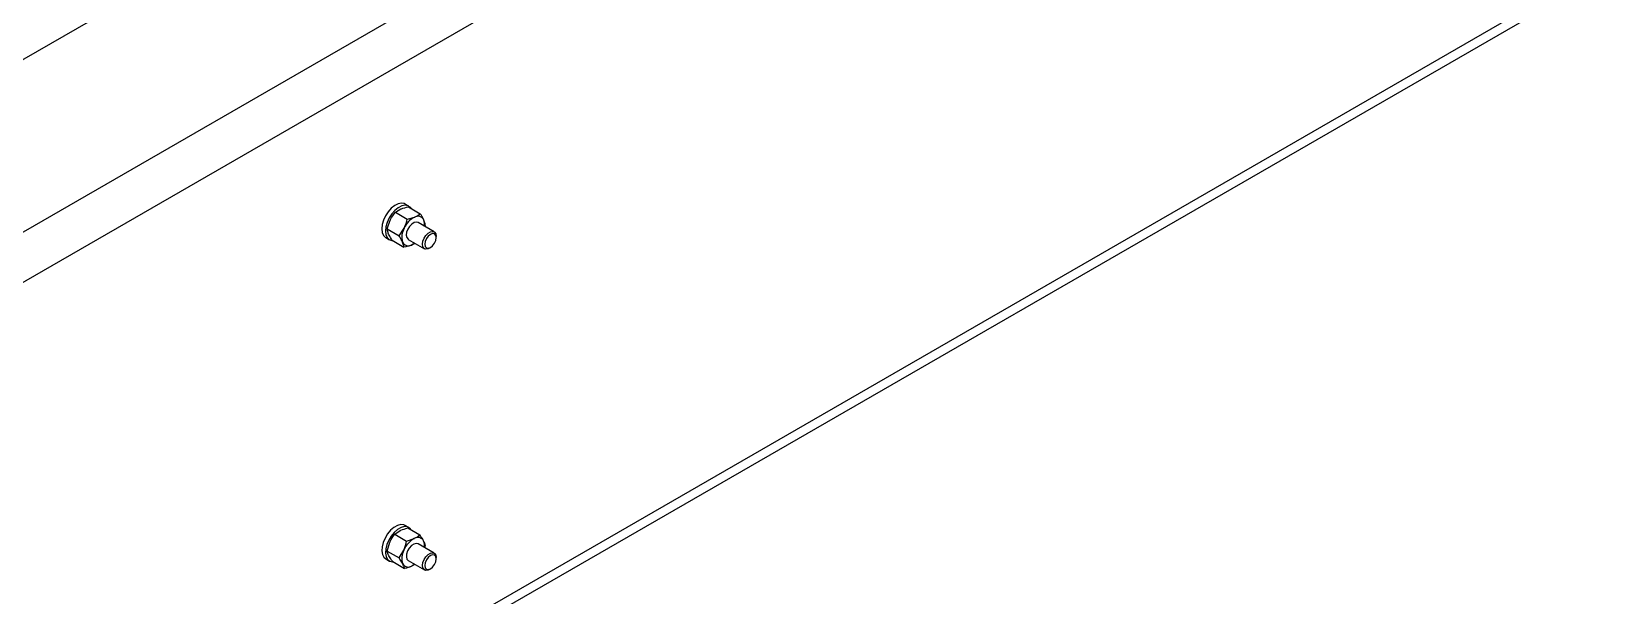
# Model space of a CAD drawing. Header units: metres. Extents: x 0 to 21025, y 0 to 14850.
# Drawn here: x 12639.6 to 13124.5, y 5040.8 to 5215.6 of the extents above; entities that cross this region are included whole.
import ezdxf

# ---------------------------------------------------------------- set-up
doc = ezdxf.new("R2010")
doc.units = ezdxf.units.M
doc.header["$LTSCALE"] = 25
doc.layers.add('SL4', color=4, linetype='Continuous')

msp = doc.modelspace()

# ---------------------------------------------------------------- linework, layer by layer
at = {"layer": 'SL4'}
for p, q in [((12230.818, 4972.404), (13167.717, 5513.264)), ((12277.116, 4945.677), (13214.015, 5486.537)), ((13220.75, 5474.871), (12283.851, 4934.011)), ((12322.386, 4772.576), (13188.743, 5272.713)), ((12322.386, 4769.354), (13188.743, 5269.491)), ((12752.232, 5159.582), (12753.937, 5160.594)), ((12756.431, 5161.457), (12755.3, 5162.111)), ((12756.273, 5161.241), (12759.955, 5159.115)), ((12749.707, 5154.42), (12750.654, 5157.183)), ((12752.232, 5159.582), (12755.914, 5157.456)), ((12755.914, 5157.456), (12758.25, 5158.104)), ((12764.219, 5153.498), (12759.245, 5156.369)), ((12761.47, 5155.613), (12761.319, 5155.172)), ((12749.301, 5151.718), (12750.432, 5151.065)), ((12749.707, 5154.42), (12753.389, 5152.294)), ((12751.222, 5150.917), (12754.904, 5148.791)), ((12753.389, 5152.294), (12754.967, 5154.693)), ((12756.245, 5151.173), (12761.22, 5148.301)), ((12758.231, 5150.027), (12757.24, 5149.439)), ((12764.841, 5151.716), (12764.841, 5152.124)), ((12762.72, 5148.45), (12763.073, 5148.654)), ((12752.028, 5059.883), (12753.746, 5061.03)), ((12752.028, 5059.883), (12755.71, 5057.757)), ((12756.431, 5061.978), (12755.3, 5062.631)), ((12755.71, 5057.757), (12758.059, 5058.54)), ((12756.094, 5061.812), (12759.776, 5059.686)), ((12749.681, 5054.671), (12750.539, 5057.459)), ((12749.681, 5054.671), (12753.363, 5052.545)), ((12753.363, 5052.545), (12754.852, 5054.969)), ((12764.219, 5054.018), (12759.245, 5056.89)), ((12761.496, 5056.403), (12761.283, 5055.713)), ((12749.301, 5052.239), (12750.432, 5051.586)), ((12751.4, 5051.387), (12755.082, 5049.262)), ((12756.245, 5051.694), (12761.22, 5048.822)), ((12758.206, 5050.562), (12757.431, 5050.044)), ((12762.72, 5048.971), (12763.073, 5049.175)), ((12764.841, 5052.237), (12764.841, 5052.645))]:
    msp.add_line(p, q, dxfattribs=at)
at = {"layer": 'SL4', "flags": 128}
for points in [[(12755.3, 5162.111), (12754.994, 5162.254), (12754.094, 5162.39), (12753.082, 5162.181), (12752.02, 5161.641), (12750.976, 5160.804), (12750.015, 5159.723), (12749.198, 5158.466), (12748.576, 5157.11), (12748.188, 5155.743), (12748.058, 5154.449), (12748.194, 5153.31), (12748.589, 5152.398), (12749.217, 5151.769), (12749.301, 5151.718)], [(12757.183, 5160.715), (12756.856, 5161.131), (12756.125, 5161.601), (12755.226, 5161.736), (12754.213, 5161.528), (12753.151, 5160.988), (12752.107, 5160.151), (12751.147, 5159.07), (12750.329, 5157.812), (12749.707, 5156.457), (12749.319, 5155.09), (12749.189, 5153.796), (12749.326, 5152.657), (12749.721, 5151.745), (12750.348, 5151.116), (12751.17, 5150.81), (12751.45, 5150.785)], [(12759.245, 5156.369), (12758.748, 5156.509), (12758.048, 5156.371), (12757.312, 5155.919), (12756.628, 5155.208), (12756.078, 5154.324), (12755.73, 5153.373), (12755.625, 5152.471), (12755.775, 5151.725), (12756.163, 5151.226), (12756.245, 5151.173)], [(12762.72, 5148.45), (12762.351, 5148.274), (12761.659, 5148.166), (12761.095, 5148.387), (12760.726, 5148.911), (12760.598, 5149.675), (12760.726, 5150.586), (12761.095, 5151.536), (12761.659, 5152.409), (12762.351, 5153.099), (12763.088, 5153.524), (12763.78, 5153.633), (12764.345, 5153.412), (12764.713, 5152.888), (12764.841, 5152.124), (12764.841, 5152.124)], [(12764.841, 5151.716), (12764.706, 5152.419), (12764.323, 5152.86), (12763.75, 5152.972), (12763.073, 5152.737), (12762.397, 5152.191), (12761.823, 5151.417), (12761.44, 5150.534), (12761.305, 5149.675), (12761.44, 5148.971), (12761.823, 5148.53), (12762.397, 5148.419), (12763.073, 5148.654), (12763.75, 5149.2), (12764.323, 5149.973), (12764.706, 5150.857), (12764.841, 5151.716)], [(12755.3, 5062.631), (12754.812, 5062.834), (12753.882, 5062.894), (12752.854, 5062.612), (12751.79, 5062.004), (12750.759, 5061.109), (12749.824, 5059.984), (12749.045, 5058.698), (12748.471, 5057.333), (12748.137, 5055.974), (12748.065, 5054.707), (12748.259, 5053.612), (12748.707, 5052.756), (12749.301, 5052.239)], [(12757.231, 5061.156), (12756.714, 5061.781), (12755.943, 5062.181), (12755.014, 5062.241), (12753.985, 5061.959), (12752.921, 5061.351), (12751.89, 5060.456), (12750.955, 5059.331), (12750.177, 5058.045), (12749.602, 5056.68), (12749.268, 5055.321), (12749.196, 5054.054), (12749.39, 5052.959), (12749.838, 5052.103), (12750.512, 5051.542), (12751.369, 5051.31), (12751.544, 5051.305)], [(12759.245, 5056.89), (12758.645, 5057.03), (12757.933, 5056.841), (12757.199, 5056.344), (12756.531, 5055.6), (12756.009, 5054.698), (12755.697, 5053.747), (12755.631, 5052.862), (12755.821, 5052.15), (12756.243, 5051.695), (12756.245, 5051.694)], [(12762.72, 5048.971), (12762.351, 5048.795), (12761.659, 5048.686), (12761.095, 5048.908), (12760.726, 5049.432), (12760.598, 5050.196), (12760.726, 5051.107), (12761.095, 5052.057), (12761.659, 5052.929), (12762.351, 5053.62), (12763.088, 5054.045), (12763.78, 5054.154), (12764.345, 5053.933), (12764.713, 5053.409), (12764.841, 5052.645), (12764.841, 5052.645)], [(12764.841, 5052.237), (12764.706, 5052.94), (12764.323, 5053.381), (12763.75, 5053.493), (12763.073, 5053.257), (12762.397, 5052.712), (12761.823, 5051.938), (12761.44, 5051.054), (12761.305, 5050.196), (12761.44, 5049.492), (12761.823, 5049.051), (12762.397, 5048.94), (12763.073, 5049.175), (12763.75, 5049.721), (12764.323, 5050.494), (12764.706, 5051.378), (12764.841, 5052.237)], [(12758.245, 5050.539), (12757.894, 5050.299), (12757.431, 5050.044)]]:
    msp.add_lwpolyline(points, dxfattribs=at)
at = {"layer": 'SL4'}
for centre, radius, start, end in [((12761.345, 5151.839), 6.987, 116.2914, 155.89193), ((12759.223, 5156.388), 1.972, 23.72571, 119.55719), ((12757.4, 5155.786), 3.887, 351.55011, 21.04291), ((12759.738, 5151.941), 5.508, 150.02552, 196.6753), ((12756.267, 5151.154), 1.972, 203.72571, 299.55719), ((12755.352, 5153.876), 4.822, 293.05203, 306.87462), ((12761.565, 5052.166), 7.274, 118.8131, 157.33448), ((12759.188, 5056.844), 2.037, 30.00404, 123.64793), ((12757.446, 5056.295), 3.84, 351.61597, 24.08795), ((12759.367, 5052.5), 5.146, 151.32719, 200.22195), ((12756.302, 5051.74), 2.037, 210.00404, 303.64793)]:
    msp.add_arc(centre, radius, start, end, dxfattribs=at)
for points, knots in [([(12753.937, 5160.594), (12753.985, 5160.613), (12754.672, 5160.891), (12755.501, 5161.072), (12756.273, 5161.241)], [0, 0, 0, 0, 0.07020058, 1, 1, 1, 1]), ([(12750.654, 5157.183), (12750.684, 5157.244), (12751.115, 5158.113), (12751.694, 5158.874), (12752.232, 5159.582)], [0, 0, 0, 0, 0.0702006, 1, 1, 1, 1]), ([(12754.967, 5154.693), (12754.997, 5154.754), (12755.419, 5155.628), (12755.675, 5156.576), (12755.914, 5157.456)], [0, 0, 0, 0, 0.0702006, 1, 1, 1, 1]), ([(12758.25, 5158.104), (12758.298, 5158.123), (12758.975, 5158.406), (12759.483, 5158.774), (12759.955, 5159.115)], [0, 0, 0, 0, 0.0702006, 1, 1, 1, 1]), ([(12761.028, 5157.182), (12760.954, 5157.344), (12760.681, 5157.947), (12760.261, 5158.622), (12759.955, 5159.115)], [0, 0, 0, 0, 0.2686336, 1, 1, 1, 1]), ([(12761.47, 5155.613), (12761.454, 5155.732), (12761.392, 5156.196), (12761.183, 5156.762), (12761.028, 5157.182)], [0, 0, 0, 0, 0.2575513, 1, 1, 1, 1]), ([(12750.149, 5152.851), (12750.084, 5153.007), (12749.846, 5153.59), (12749.765, 5154.069), (12749.707, 5154.42)], [0, 0, 0, 0, 0.2686336, 1, 1, 1, 1]), ([(12751.222, 5150.917), (12751.111, 5151.091), (12750.679, 5151.769), (12750.375, 5152.39), (12750.149, 5152.851)], [0, 0, 0, 0, 0.25755135, 1, 1, 1, 1]), ([(12754.462, 5150.361), (12754.388, 5150.523), (12754.115, 5151.125), (12753.695, 5151.801), (12753.389, 5152.294)], [0, 0, 0, 0, 0.2686336, 1, 1, 1, 1]), ([(12754.904, 5148.791), (12754.888, 5148.911), (12754.826, 5149.375), (12754.617, 5149.941), (12754.462, 5150.361)], [0, 0, 0, 0, 0.2575513, 1, 1, 1, 1]), ([(12757.24, 5149.439), (12757.192, 5149.419), (12756.505, 5149.142), (12755.675, 5148.96), (12754.904, 5148.791)], [0, 0, 0, 0, 0.0702006, 1, 1, 1, 1]), ([(12750.539, 5057.459), (12750.567, 5057.521), (12750.968, 5058.398), (12751.517, 5059.168), (12752.028, 5059.883)], [0, 0, 0, 0, 0.0702006, 1, 1, 1, 1]), ([(12753.746, 5061.03), (12753.794, 5061.052), (12754.485, 5061.376), (12755.319, 5061.602), (12756.094, 5061.812)], [0, 0, 0, 0, 0.0702006, 1, 1, 1, 1]), ([(12758.059, 5058.54), (12758.107, 5058.563), (12758.789, 5058.891), (12759.301, 5059.303), (12759.776, 5059.686)], [0, 0, 0, 0, 0.0702006, 1, 1, 1, 1]), ([(12760.952, 5057.863), (12760.869, 5058.015), (12760.56, 5058.58), (12760.108, 5059.219), (12759.776, 5059.686)], [0, 0, 0, 0, 0.2686336, 1, 1, 1, 1]), ([(12761.496, 5056.403), (12761.471, 5056.514), (12761.376, 5056.942), (12761.133, 5057.47), (12760.952, 5057.863)], [0, 0, 0, 0, 0.25755135, 1, 1, 1, 1]), ([(12750.225, 5053.211), (12750.152, 5053.358), (12749.878, 5053.904), (12749.764, 5054.347), (12749.681, 5054.671)], [0, 0, 0, 0, 0.26863361, 1, 1, 1, 1]), ([(12751.4, 5051.387), (12751.281, 5051.553), (12750.815, 5052.195), (12750.477, 5052.778), (12750.225, 5053.211)], [0, 0, 0, 0, 0.25755135, 1, 1, 1, 1]), ([(12754.852, 5054.969), (12754.88, 5055.031), (12755.271, 5055.914), (12755.499, 5056.869), (12755.71, 5057.757)], [0, 0, 0, 0, 0.0702006, 1, 1, 1, 1]), ([(12754.538, 5050.721), (12754.455, 5050.873), (12754.147, 5051.439), (12753.694, 5052.078), (12753.363, 5052.545)], [0, 0, 0, 0, 0.2686336, 1, 1, 1, 1]), ([(12755.082, 5049.262), (12755.058, 5049.372), (12754.963, 5049.801), (12754.719, 5050.329), (12754.538, 5050.721)], [0, 0, 0, 0, 0.2575513, 1, 1, 1, 1]), ([(12757.431, 5050.044), (12757.383, 5050.022), (12756.692, 5049.698), (12755.858, 5049.472), (12755.082, 5049.262)], [0, 0, 0, 0, 0.0702006, 1, 1, 1, 1])]:
    msp.add_open_spline(points, degree=3, knots=knots, dxfattribs=at)

doc.saveas('drawing.dxf')
